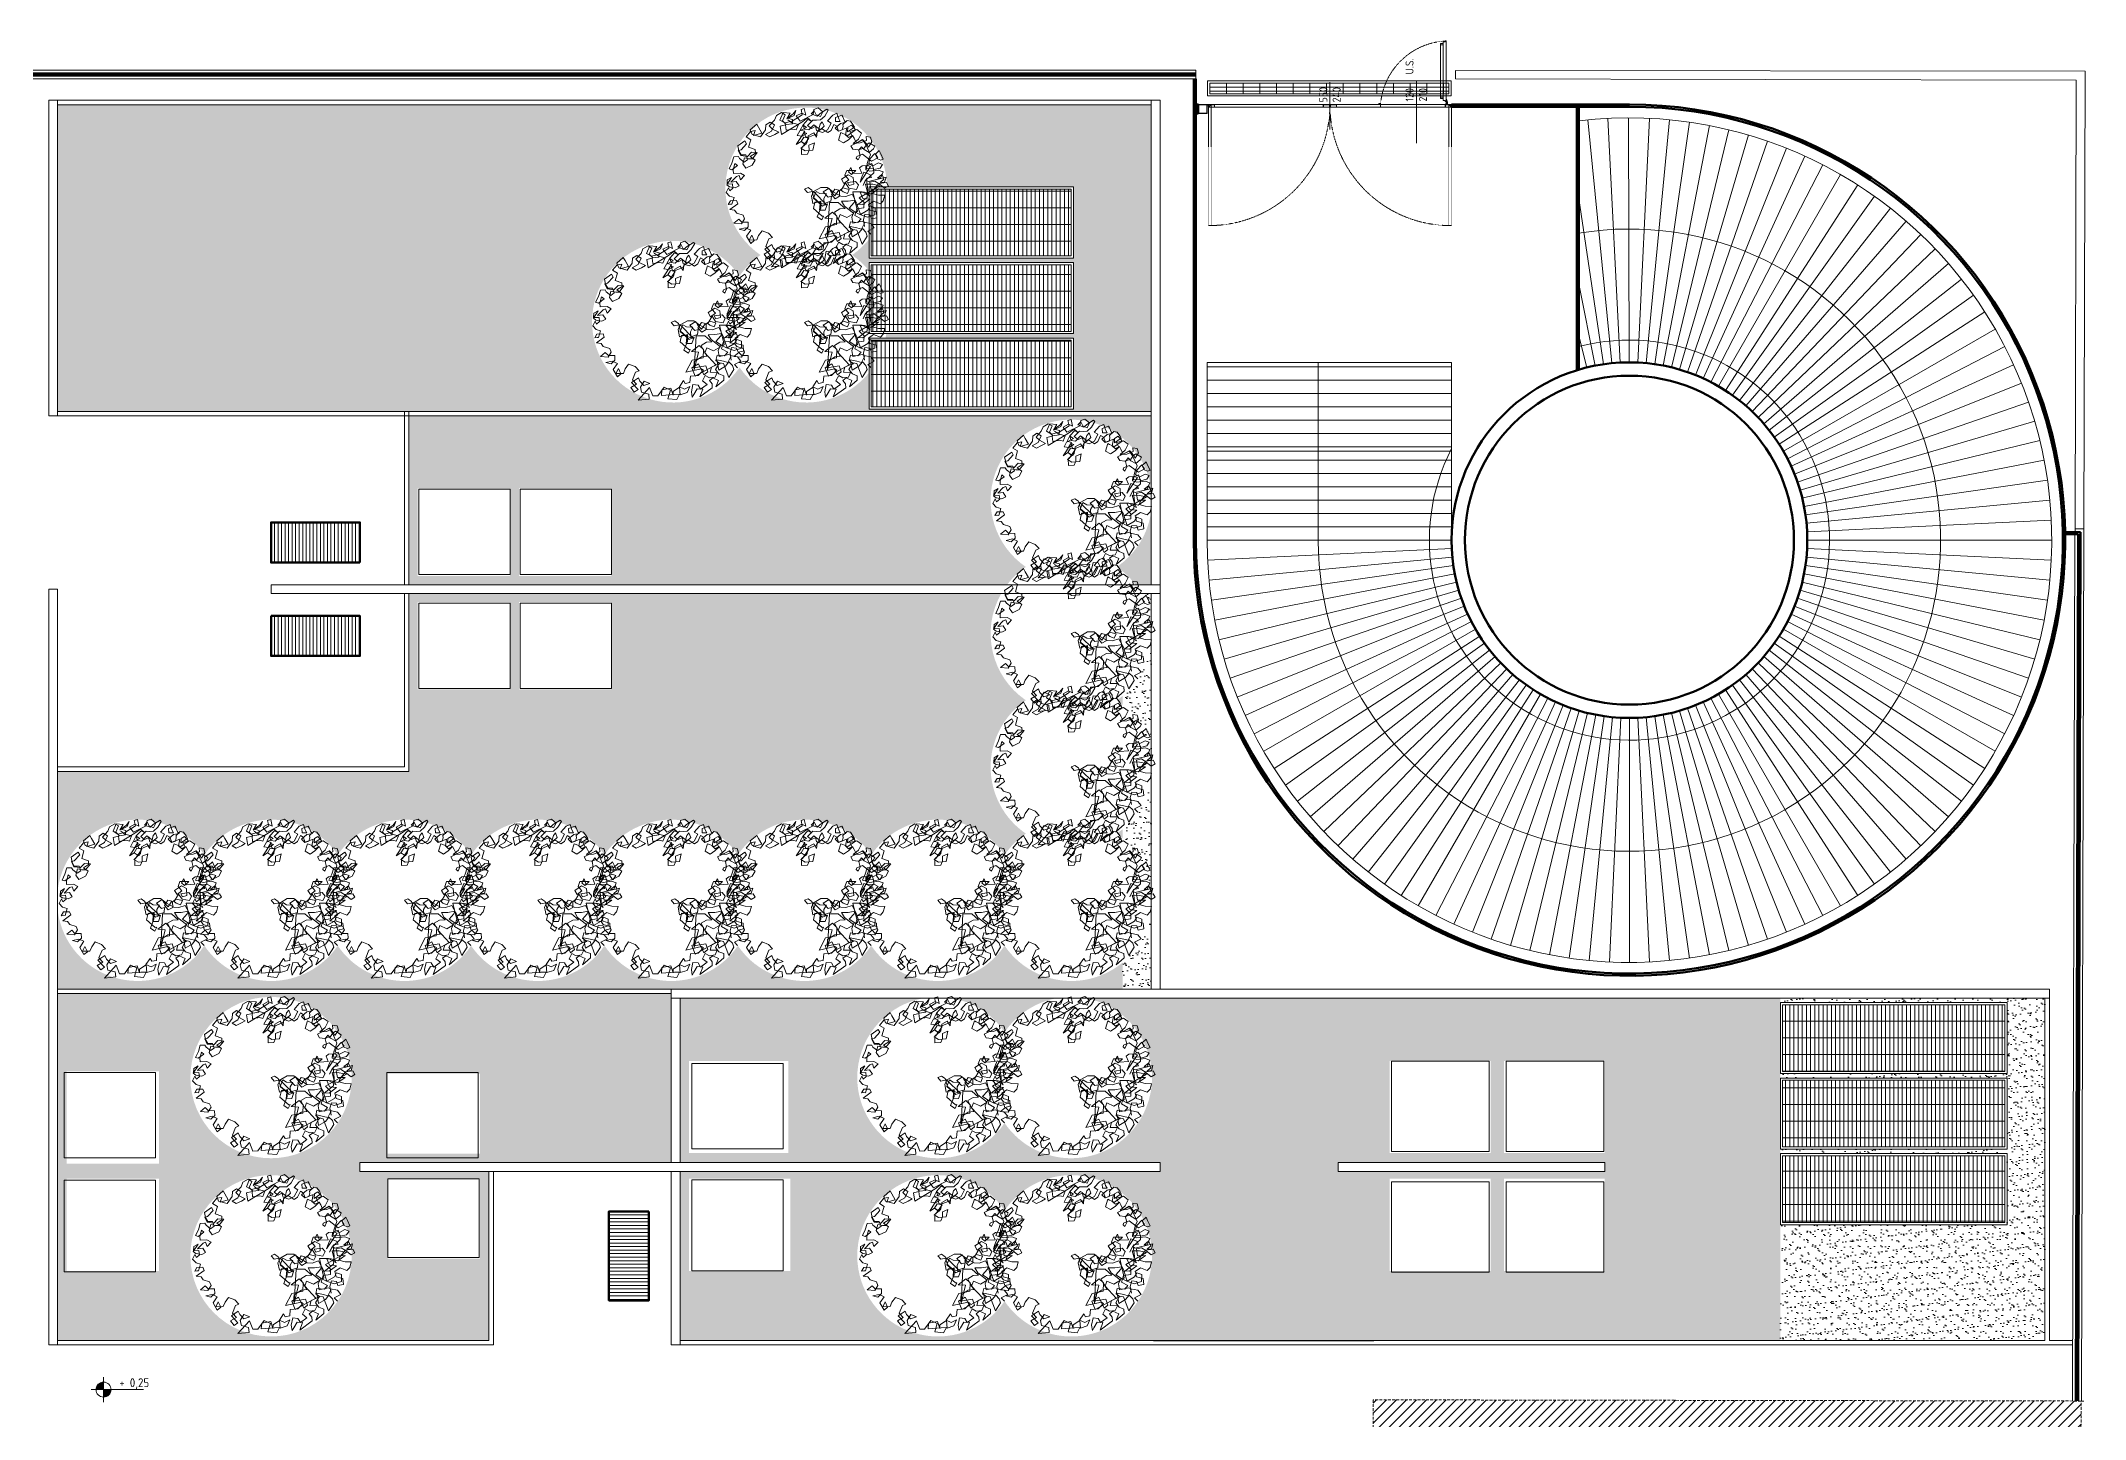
# Model space of a CAD drawing. Header units: millimetres. Extents: x 8265 to 78888, y 1905 to 34251.
# Drawn here: x 41515 to 46114, y 31150 to 34251 of the extents above; entities that cross this region are included whole.
import ezdxf
from ezdxf.enums import TextEntityAlignment as Align

# ---------------------------------------------------------------- set-up
doc = ezdxf.new("R2010")
doc.units = ezdxf.units.MM
doc.linetypes.add('HIDDEN', pattern=[9.525, 6.35, -3.175])
doc.linetypes.add('HIDDEN3', pattern=[0.25, 0.125, -0.125])
for name, color, linetype, lineweight in [('430_TAVOLATI_001-AM_0', 3, 'Continuous', 0), ('439_TESTI_SERRAMENTI_001-AM_0', 11, 'Continuous', 0), ('440_ALTRI_ELEMENTI_001-AM_0', 31, 'Continuous', 50), ('440_SIMBOLI_001-AM_0', 31, 'Continuous', 0), ('441_SERRAMENTI_001-AM_0', 1, 'Continuous', 0), ('443_GRIGLIE_AERAZIONE_001-AM_0', 6, 'Continuous', 0), ('445_QUOTE_ALTIMETRICHE_001-AM_0', 2, 'Continuous', 0), ('448_RAMPE_SCALE_ASCENS_001-AM_0', 216, 'Continuous', 0), ('454_PROIEZIONI_001-AM_0', 61, 'HIDDEN', 0), ('475_VERDE_001-AM_0', 96, 'Continuous', 0), ('478_PIANTUMAZIONI_001-AM_0', 92, 'Continuous', 0), ('490_CAMPITURE_001-AM_0', 9, 'Continuous', 0)]:
    doc.layers.add(name, color=color, linetype=linetype, lineweight=lineweight)
doc.styles.get("Standard").update_dxf_attribs({"font": 'isocp.shx'})
pattern_1 = [(37.5, (16696.492, 17356.587), (-0.800016, 24.470662), [0, -19.304, 0, -21.59, 0, -20.6375]), (7.5, (16696.492, 17356.587), (22.476164, 35.841255), [0, -10.414, 0, -17.399, 0, -6.6675]), (327.5, (16680.871, 17356.587), (39.549619, 0.071859), [0, -6.35, 0, -22.86, 0, -29.845]), (317.5, (16680.87, 17356.587), (38.177823, 11.146466), [0, -3.175, 0, -14.986, 0, -17.145])]

# ---------------------------------------------------------------- blocks, each defined once
blk = doc.blocks.new('LCSHDP12')
at = {"color": 0}
blk.add_lwpolyline([(0.205, -0.447), (0.198, -0.419), (0.243, -0.422), (0.238, -0.389), (0.205, -0.359), (0.195, -0.386), (0.21, -0.346), (0.235, -0.321), (0.26, -0.339), (0.255, -0.366), (0.288, -0.376), (0.303, -0.344), (0.273, -0.313), (0.283, -0.281), (0.321, -0.278), (0.349, -0.313), (0.374, -0.306), (0.399, -0.281), (0.366, -0.261), (0.339, -0.233), (0.356, -0.218), (0.404, -0.2), (0.447, -0.218), (0.447, -0.243), (0.419, -0.243), (0.404, -0.203), (0.389, -0.175), (0.359, -0.165), (0.344, -0.205), (0.386, -0.228), (0.331, -0.233), (0.301, -0.203), (0.278, -0.188), (0.273, -0.23), (0.308, -0.256), (0.253, -0.263), (0.223, -0.243), (0.21, -0.308), (0.263, -0.308), (0.288, -0.293), (0.308, -0.318), (0.286, -0.354), (0.24, -0.344), (0.208, -0.306), (0.187, -0.273), (0.155, -0.296), (0.142, -0.331), (0.198, -0.349), (0.208, -0.364), (0.17, -0.389), (0.15, -0.369), (0.119, -0.341), (0.097, -0.402), (0.145, -0.402), (0.177, -0.389), (0.185, -0.419), (0.18, -0.444), (0.127, -0.472), (0.142, -0.381), (0.124, -0.364), (0.082, -0.389), (0.087, -0.422), (0.107, -0.447), (0.094, -0.47), (0.031, -0.482), (0.064, -0.457), (0.041, -0.424), (0.016, -0.427), (0.019, -0.454), (0.009, -0.475), (-0.085, -0.485), (-0.047, -0.454), (-0.075, -0.434), (-0.11, -0.454), (-0.127, -0.464), (-0.115, -0.432), (-0.085, -0.399), (-0.059, -0.417), (-0.059, -0.447), (-0.009, -0.442), (-0.022, -0.409), (0.009, -0.389), (0.024, -0.414), (0.056, -0.427), (0.082, -0.409), (0.044, -0.386), (0.067, -0.364), (0.102, -0.366), (0.124, -0.371), (0.112, -0.341), (0.135, -0.316), (0.172, -0.344), (0.2, -0.334), (0.177, -0.296), (0.208, -0.266), (0.25, -0.283), (0.266, -0.256), (0.255, -0.215), (0.402, -0.215), (0.369, -0.185), (0.331, -0.162), (0.316, -0.213), (0.316, -0.24), (0.288, -0.193), (0.24, -0.165), (0.205, -0.281), (0.192, -0.283), (0.17, -0.24), (0.213, -0.225), (0.225, -0.215), (0.185, -0.2), (0.15, -0.18), (0.15, -0.215), (0.177, -0.283), (0.129, -0.283), (0.102, -0.245), (0.077, -0.266), (0.099, -0.364), (-0.047, -0.361), (-0.039, -0.306), (0.009, -0.306), (0.004, -0.381), (0.034, -0.376), (0.041, -0.339), (-0.029, -0.313), (-0.007, -0.281), (0.046, -0.278), (0.077, -0.291), (0.077, -0.243), (0.079, -0.215), (0.117, -0.215), (0.147, -0.23), (0.129, -0.177), (0.082, -0.15), (-0.032, -0.324), (0.046, -0.243), (0.009, -0.218), (0.069, -0.21), (0.079, -0.245), (0.051, -0.288), (-0.014, -0.266), (-0.085, -0.311), (0.009, -0.341), (0.016, -0.354), (-0.029, -0.366), (-0.072, -0.346), (-0.095, -0.379), (-0.122, -0.369), (-0.122, -0.349), (-0.163, -0.369), (-0.143, -0.397), (-0.107, -0.399), (-0.14, -0.424), (-0.183, -0.414), (-0.163, -0.371), (-0.211, -0.374), (-0.223, -0.394), (-0.213, -0.349), (-0.266, -0.331), (-0.286, -0.359), (-0.213, -0.394), (-0.185, -0.409), (-0.216, -0.429), (-0.261, -0.397), (-0.221, -0.359), (-0.246, -0.324), (-0.306, -0.351), (-0.332, -0.336), (-0.324, -0.281), (-0.425, -0.313), (-0.362, -0.341), (-0.349, -0.313), (-0.382, -0.281), (-0.372, -0.251), (-0.334, -0.23), (-0.311, -0.261), (-0.349, -0.253), (-0.357, -0.218), (-0.354, -0.195), (-0.405, -0.198), (-0.392, -0.256), (-0.42, -0.258), (-0.425, -0.223), (-0.384, -0.223), (-0.392, -0.188), (-0.352, -0.157), (-0.329, -0.16), (-0.337, -0.125), (-0.364, -0.092), (-0.397, -0.107), (-0.42, -0.125), (-0.46, -0.102), (-0.432, -0.084), (-0.435, -0.12), (-0.463, -0.125), (-0.463, -0.074), (-0.422, -0.054), (-0.442, -0.026), (-0.48, -0.014), (-0.457, -0.037), (-0.425, -0.029), (-0.412, -0.004), (-0.445, 0.016), (-0.452, 0.042), (-0.49, 0.036), (-0.452, 0.009), (-0.42, 0.026), (-0.417, 0.049), (-0.445, 0.079), (-0.447, 0.102), (-0.47, 0.12), (-0.41, 0.127), (-0.407, 0.147), (-0.44, 0.165), (-0.463, 0.152), (-0.45, 0.147), (-0.442, 0.142), (-0.41, 0.172), (-0.43, 0.193), (-0.437, 0.223), (-0.41, 0.24), (-0.412, 0.22), (-0.387, 0.225), (-0.377, 0.248), (-0.407, 0.263), (-0.392, 0.286), (-0.362, 0.286), (-0.41, 0.261), (-0.402, 0.243), (-0.374, 0.22), (-0.347, 0.218), (-0.349, 0.25), (-0.379, 0.263), (-0.332, 0.276), (-0.316, 0.273), (-0.321, 0.245), (-0.286, 0.256), (-0.301, 0.281), (-0.339, 0.301), (-0.329, 0.321), (-0.301, 0.349), (-0.294, 0.331), (-0.337, 0.326), (-0.349, 0.339), (-0.316, 0.361), (-0.286, 0.389), (-0.261, 0.376), (-0.261, 0.361), (-0.248, 0.329), (-0.221, 0.331), (-0.216, 0.361), (-0.241, 0.376), (-0.241, 0.404), (-0.231, 0.434), (-0.178, 0.439), (-0.178, 0.419), (-0.226, 0.404), (-0.243, 0.409), (-0.246, 0.374), (-0.213, 0.349), (-0.178, 0.359), (-0.148, 0.339), (-0.193, 0.321), (-0.211, 0.331), (-0.233, 0.351), (-0.261, 0.323), (-0.258, 0.291), (-0.213, 0.288), (-0.183, 0.306), (-0.198, 0.339), (-0.16, 0.341), (-0.15, 0.361), (-0.178, 0.394), (-0.143, 0.427), (-0.16, 0.457), (-0.12, 0.472), (-0.092, 0.462), (-0.115, 0.442), (-0.064, 0.429), (-0.064, 0.47), (-0.064, 0.492), (-0.115, 0.482), (-0.12, 0.452), (-0.1, 0.429), (-0.082, 0.412), (-0.034, 0.434), (-0.017, 0.459), (0.014, 0.462), (0.029, 0.434), (-0.007, 0.409), (-0.049, 0.409), (-0.034, 0.384), (0.001, 0.381), (0.029, 0.381), (0.006, 0.417), (-0.002, 0.444), (0.044, 0.459), (0.067, 0.477), (0.104, 0.477), (0.117, 0.454), (0.084, 0.429), (0.092, 0.399), (0.127, 0.384), (0.142, 0.407), (0.119, 0.429), (0.162, 0.434), (0.187, 0.444), (0.162, 0.424), (0.112, 0.427), (0.147, 0.447), (0.112, 0.472), (0.072, 0.442), (0.089, 0.412), (0.135, 0.399), (0.208, 0.402), (0.218, 0.434), (0.238, 0.429), (0.225, 0.389), (0.21, 0.412), (0.172, 0.414), (0.177, 0.374), (0.266, 0.369), (0.286, 0.394), (0.313, 0.389), (0.326, 0.354), (0.298, 0.336), (0.281, 0.359), (0.283, 0.386), (0.258, 0.379), (0.283, 0.349), (0.306, 0.354), (0.356, 0.356), (0.359, 0.346), (0.323, 0.326), (0.288, 0.318), (0.266, 0.329), (0.248, 0.341), (0.203, 0.329), (0.215, 0.301), (0.245, 0.298), (0.238, 0.313), (0.195, 0.301), (0.175, 0.318), (0.18, 0.344), (0.192, 0.321), (0.145, 0.323), (0.117, 0.306), (0.14, 0.288), (0.175, 0.288), (0.165, 0.301), (0.157, 0.276), (0.167, 0.263), (0.223, 0.256), (0.253, 0.276), (0.273, 0.296), (0.293, 0.303), (0.288, 0.273), (0.258, 0.266), (0.243, 0.301), (0.235, 0.273), (0.26, 0.245), (0.296, 0.243), (0.336, 0.268), (0.323, 0.291), (0.369, 0.306), (0.397, 0.303), (0.389, 0.268), (0.389, 0.248), (0.364, 0.263), (0.376, 0.286), (0.417, 0.278), (0.417, 0.266), (0.414, 0.24), (0.417, 0.228), (0.384, 0.238), (0.341, 0.23), (0.349, 0.203), (0.374, 0.198), (0.389, 0.213), (0.394, 0.225), (0.429, 0.233), (0.444, 0.22), (0.447, 0.193), (0.447, 0.175), (0.397, 0.172), (0.412, 0.195), (0.437, 0.195), (0.442, 0.17), (0.444, 0.157), (0.386, 0.152), (0.366, 0.177), (0.359, 0.188), (0.323, 0.155), (0.341, 0.125), (0.376, 0.127), (0.407, 0.135), (0.409, 0.167), (0.452, 0.155), (0.467, 0.122), (0.432, 0.099), (0.391, 0.092), (0.429, 0.074), (0.47, 0.067), (0.48, 0.089), (0.502, 0.072), (0.495, 0.044), (0.46, 0.026), (0.46, 0.047), (0.454, 0.082), (0.371, 0.087), (0.371, 0.062), (0.397, 0.042), (0.434, 0.034), (0.454, 0.044), (0.477, 0.047), (0.497, 0.011), (0.482, 0.001), (0.447, -0.004), (0.429, 0.026), (0.424, 0.049), (0.399, 0.039), (0.389, 0.006), (0.366, -0.011), (0.361, 0.004), (0.369, 0.011), (0.407, 0.006), (0.434, -0.059), (0.477, -0.059), (0.475, -0.034), (0.507, -0.026), (0.505, -0.049), (0.502, -0.084), (0.487, -0.082), (0.472, -0.064), (0.475, -0.029), (0.432, -0.042), (0.412, -0.062), (0.427, -0.087), (0.465, -0.089), (0.482, -0.11), (0.457, -0.122), (0.419, -0.11), (0.427, -0.072), (0.389, -0.067), (0.376, -0.087), (0.394, -0.107), (0.442, -0.127), (0.462, -0.15), (0.429, -0.177), (0.412, -0.167), (0.447, -0.162), (0.447, -0.177), (0.444, -0.193), (0.414, -0.2), (0.439, -0.21), (0.462, -0.188), (0.354, -0.157), (0.344, -0.14), (0.313, -0.162), (0.356, -0.135), (0.384, -0.145), (0.384, -0.125), (0.359, -0.094), (0.329, -0.117), (0.308, -0.135), (0.412, -0.084), (0.399, -0.069), (0.369, -0.054), (0.349, -0.057), (0.344, -0.092), (0.296, -0.067), (0.303, -0.029), (0.278, -0.044), (0.286, -0.067), (0.321, -0.059), (0.273, -0.031), (0.248, -0.052), (0.255, -0.087), (0.218, -0.092), (0.218, -0.062), (0.268, -0.059), (0.286, -0.089), (0.268, -0.127), (0.24, -0.12), (0.24, -0.099), (0.286, -0.117), (0.291, -0.145), (0.266, -0.162), (0.23, -0.132), (0.228, -0.094), (0.182, -0.12), (0.187, -0.135), (0.205, -0.157), (0.228, -0.14), (0.198, -0.112), (0.172, -0.117), (0.155, -0.147), (0.124, -0.147), (0.117, -0.112), (0.152, -0.094), (0.17, -0.112), (0.132, -0.13), (0.124, -0.094), (0.124, -0.072), (0.082, -0.074), (0.092, -0.117), (0.112, -0.122), (0.094, -0.147), (0.051, -0.137), (0.064, -0.11), (0.092, -0.094), (0.059, -0.072), (0.046, -0.049), (0.011, -0.077), (0.034, -0.147), (0.067, -0.15), (0.036, -0.177), (0.006, -0.16), (0.029, -0.127), (0.036, -0.12), (0.006, -0.102), (-0.022, -0.132), (0.001, -0.2), (0.009, -0.203), (-0.012, -0.218), (-0.027, -0.188), (0.019, -0.152), (0.041, -0.115), (-0.009, -0.104), (0.006, -0.059), (0.031, -0.042), (0.061, -0.155), (0.029, -0.12), (0.014, -0.077), (0.026, -0.029), (0.014, -0.004), (-0.009, -0.001), (-0.004, -0.029), (0.036, -0.042), (0.082, -0.042), (0.117, -0.062), (0.135, -0.104), (0.162, -0.15), (0.187, -0.167), (0.228, -0.175), (0.225, -0.248), (0.298, -0.238), (0.326, -0.198), (0.351, -0.14), (0.409, -0.127), (0.422, -0.104), (0.384, -0.084), (0.404, -0.057), (0.427, -0.037), (0.447, -0.021), (0.454, 0.047), (0.452, 0.084), (0.409, 0.084), (0.412, 0.117), (0.412, 0.137), (0.384, 0.137), (0.376, 0.162), (0.404, 0.195), (0.351, 0.203), (0.356, 0.235), (0.346, 0.253), (0.313, 0.23), (0.288, 0.228), (0.268, 0.268), (0.233, 0.263), (0.215, 0.238), (0.213, 0.271), (0.175, 0.271), (0.15, 0.24), (0.135, 0.233), (0.119, 0.263), (0.147, 0.278), (0.17, 0.258), (0.109, 0.228), (0.097, 0.228), (0.112, 0.2), (0.155, 0.18), (0.187, 0.215), (0.15, 0.22), (0.135, 0.193), (0.114, 0.177), (0.082, 0.193), (0.102, 0.228), (0.132, 0.235), (0.119, 0.263), (0.084, 0.261), (0.117, 0.278), (0.17, 0.306), (0.15, 0.326), (0.182, 0.346), (0.223, 0.359), (0.238, 0.336), (0.225, 0.369), (0.182, 0.364), (0.036, 0.361), (0.054, 0.409), (0.087, 0.399), (0.074, 0.369), (0.114, 0.354), (0.129, 0.339), (0.157, 0.361), (0.127, 0.391), (0.114, 0.419)], dxfattribs=at)
at = {"color": 0, "flags": 1}
for tag, p in [('ITEM', (0.089, 0.012)), ('SIZE', (0.084, -0.036))]:
    blk.add_attdef(tag, p, '', height=0.02, dxfattribs=at)
blk = doc.blocks.new('QUOTA_ALT')
for points in [[(0, 0), (0, 22.5, 0.414214), (-22.5, 0)], [(22.5, 0), (0, 0), (0, -22.5, 0.414214)]]:
    blk.add_hatch(color=256).paths.add_polyline_path(points)
for p, q in [((-37.5, 0), (120, 0)), ((0, 37.5), (0, -37.5))]:
    blk.add_line(p, q)
blk.add_circle((0, 0), 22.5)
blk.add_attdef('QUOTA', text='', height=22.5).set_placement((120, 7.5), align=Align.RIGHT)

msp = doc.modelspace()

# ---------------------------------------------------------------- hatches: boundary and pattern name
at = {"layer": '443_GRIGLIE_AERAZIONE_001-AM_0'}
h = msp.add_hatch(dxfattribs=at)
h.set_pattern_fill('GRATE', color=253, scale=300, angle=-180, style=0)
h.set_pattern_definition([(180, (-28717.465, 126303.411), (-3e-15, -9.375), []), (270, (-28717.465, 126303.41), (37.5, -2e-14), [])])
h.paths.add_polyline_path([(44682.6, 34132.1), (44144.6, 34132.1), (44144.6, 34156.1), (44682.6, 34156.1)])
h = msp.add_hatch(dxfattribs=at)
h.set_pattern_fill('GRATE', color=253, scale=300, angle=-90, style=0)
h.set_pattern_definition([(270, (37208.399, 74488.266), (9.375, -4e-15), []), (360, (37208.4, 74488.266), (2e-14, 37.5), [])])
h.paths.add_polyline_path([(43383.2, 33427.5), (43833.2, 33427.5), (43833.2, 33577.5), (43383.2, 33577.5)])
h.paths.add_polyline_path([(43383.2, 33597.5), (43833.2, 33597.5), (43833.2, 33747.5), (43383.2, 33747.5)])
h.paths.add_polyline_path([(43383.2, 33767.5), (43833.2, 33767.5), (43833.2, 33917.5), (43383.2, 33917.5)])
h = msp.add_hatch(dxfattribs=at)
h.set_pattern_fill('GRATE', color=253, scale=300, angle=-90, style=0)
h.set_pattern_definition([(270, (37208.399, 74608.266), (9.375, -4e-15), []), (360, (37208.4, 74608.266), (2e-14, 37.5), [])])
h.paths.add_polyline_path([(45433.2, 31592.5), (45933.2, 31592.5), (45933.2, 31742.5), (45433.2, 31742.5)])
h.paths.add_polyline_path([(45433.2, 31762.5), (45933.2, 31762.5), (45933.2, 31912.5), (45433.2, 31912.5)])
h.paths.add_polyline_path([(45433.2, 31932.5), (45933.2, 31932.5), (45933.2, 32082.5), (45433.2, 32082.5)])
at = {"layer": '475_VERDE_001-AM_0'}
h = msp.add_hatch(dxfattribs=at)
h.set_pattern_fill('AR-SAND', color=256, scale=0.5, style=0)
h.set_pattern_definition([(37.5, (35456.603, 18313.833), (-0.800016, 24.470662), [0, -19.304, 0, -21.59, 0, -20.6375]), (7.5, (35456.603, 18313.833), (22.476164, 35.841255), [0, -10.414, 0, -17.399, 0, -6.6675]), (327.5, (35440.982, 18313.833), (39.549619, 0.07186), [0, -6.35, 0, -22.86, 0, -29.845]), (317.5, (35440.98, 18313.833), (38.17782, 11.146466), [0, -3.175, 0, -14.986, 0, -17.145])])
h.paths.add_polyline_path([(44013.2, 34107.5), (41553.2, 34107.5), (41553.2, 33417.5), (44013.2, 33417.5)])
h.paths.add_polyline_path([(43087.1, 33722.1, -0.09245), (43134.2, 33769.2, -1.64015), (43418.9, 33922.5), (43838.2, 33922.5), (43838.2, 33762.5), (43378.2, 33762.5), (43378.2, 33804.6, -0.072047), (43339.9, 33769.2, -0.072047), (43378.2, 33733.9), (43378.2, 33752.5), (43838.2, 33752.5), (43838.2, 33592.5), (43417, 33592.5, -0.013962), (43415.2, 33582.5), (43838.2, 33582.5), (43838.2, 33422.5), (43378.2, 33422.5), (43378.2, 33504.6, -0.501218), (43087.1, 33516.4, -3.226887)], flags=16)
h = msp.add_hatch(dxfattribs=at)
h.set_pattern_fill('AR-SAND', color=256, scale=0.5, style=0)
h.set_pattern_definition(pattern_1)
h.paths.add_polyline_path([(42798.7, 33047.5), (42591, 33047.5), (42591, 33244.4), (42798.7, 33244.4)], flags=16)
h.paths.add_polyline_path([(42571, 33047.5), (42363.2, 33047.5), (42363.2, 33244.4), (42571, 33244.4)], flags=16)
edge = h.paths.add_edge_path()
edge.add_arc((43833.2, 33217.5), 181.5, 7.4768, 235.7152)
edge.add_arc((43833.2, 32917.5), 181.5, 124.2848, 142.7053)
edge.add_line((43688.8, 33027.5), (42343.2, 33027.5))
edge.add_line((42343.2, 33027.5), (42343.2, 33407.5))
edge.add_line((42343.2, 33407.5), (44013.2, 33407.5))
edge.add_line((44013.2, 33407.5), (44013.2, 33241.2))
edge = h.paths.add_edge_path()
edge.add_arc((43833.2, 33217.5), 181.5, 304.2848, 352.5232)
edge.add_line((44013.2, 33193.9), (44013.2, 33027.5))
edge.add_line((44013.2, 33027.5), (43977.7, 33027.5))
edge.add_arc((43833.2, 32917.5), 181.5, 37.2947, 55.7152)
h = msp.add_hatch(dxfattribs=at)
h.set_pattern_fill('AR-SAND', color=256, scale=0.5, style=0)
h.set_pattern_definition(pattern_1)
h.paths.add_polyline_path([(42798.7, 32792.1), (42591, 32792.1), (42591, 32989), (42798.7, 32989)], flags=16)
h.paths.add_polyline_path([(42571, 32792.1), (42363.2, 32792.1), (42363.2, 32989), (42571, 32989)], flags=16)
edge = h.paths.add_edge_path()
edge.add_arc((43833.2, 32617.5), 181.5, 50.5575, 55.7152)
edge.add_arc((43833.2, 32917.5), 181.5, 304.2848, 309.4425)
edge.add_line((43948.6, 32777.3), (43948.6, 32757.7))
edge = h.paths.add_edge_path()
edge.add_arc((41733.2, 32317.5), 181.5, 34.2848, 172.5232)
edge.add_line((41553.2, 32341.2), (41553.2, 32607.5))
edge.add_line((41553.2, 32607.5), (42343.2, 32607.5))
edge.add_line((42343.2, 32607.5), (42343.2, 33007.5))
edge.add_line((42343.2, 33007.5), (43675.6, 33007.5))
edge.add_arc((43833.2, 32917.5), 181.5, 150.2809, 235.7152)
edge.add_arc((43833.2, 32617.5), 181.5, 124.2848, 235.7152)
edge.add_arc((43833.2, 32317.5), 181.5, 124.2848, 145.7152)
edge.add_arc((43533.2, 32317.5), 181.5, 34.2848, 145.7152)
edge.add_arc((43233.2, 32317.5), 181.5, 34.2848, 145.7152)
edge.add_arc((42933.2, 32317.5), 181.5, 34.2848, 145.7152)
edge.add_arc((42633.2, 32317.5), 181.5, 34.2848, 145.7152)
edge.add_arc((42333.2, 32317.5), 181.5, 34.2848, 145.7152)
edge.add_arc((42033.2, 32317.5), 181.5, 34.2848, 145.7152)
edge = h.paths.add_edge_path()
edge.add_arc((43833.2, 32317.5), 181.5, 50.5575, 55.7152)
edge.add_arc((43833.2, 32617.5), 181.5, 304.2848, 309.4425)
edge.add_line((43948.6, 32477.3), (43948.6, 32457.7))
edge = h.paths.add_edge_path()
edge.add_arc((41733.2, 32317.5), 181.5, 187.4768, 325.7152)
edge.add_arc((42033.2, 32317.5), 181.5, 214.2848, 325.7152)
edge.add_arc((42333.2, 32317.5), 181.5, 214.2848, 325.7152)
edge.add_arc((42633.2, 32317.5), 181.5, 214.2848, 325.7152)
edge.add_arc((42933.2, 32317.5), 181.5, 214.2848, 325.7152)
edge.add_arc((43233.2, 32317.5), 181.5, 214.2848, 325.7152)
edge.add_arc((43533.2, 32317.5), 181.5, 214.2848, 325.7152)
edge.add_arc((43833.2, 32317.5), 181.5, 214.2848, 309.4425)
edge.add_line((43948.6, 32177.3), (43948.6, 32117.5))
edge.add_line((43948.6, 32117.5), (41553.2, 32117.5))
edge.add_line((41553.2, 32117.5), (41553.2, 32293.9))
h = msp.add_hatch(dxfattribs=at)
h.set_pattern_fill('AR-SAND', color=256, scale=0.5, style=0)
h.set_pattern_definition(pattern_1)
edge = h.paths.add_edge_path()
edge.add_arc((43833.2, 32917.5), 181.5, 7.4768, 29.7191)
edge.add_line((43990.9, 33007.5), (44013.2, 33007.5))
edge.add_line((44013.2, 33007.5), (44013.2, 32941.2))
edge = h.paths.add_edge_path()
edge.add_arc((43833.2, 32617.5), 181.5, 7.4768, 50.5575)
edge.add_line((43948.6, 32757.7), (43948.6, 32777.3))
edge.add_arc((43833.2, 32917.5), 181.5, 309.4425, 352.5232)
edge.add_line((44013.2, 32893.9), (44013.2, 32641.2))
edge = h.paths.add_edge_path()
edge.add_arc((43833.2, 32317.5), 181.5, 309.4425, 352.5232)
edge.add_line((44013.2, 32293.9), (44013.2, 32117.5))
edge.add_line((44013.2, 32117.5), (43948.6, 32117.5))
edge.add_line((43948.6, 32117.5), (43948.6, 32177.3))
edge = h.paths.add_edge_path()
edge.add_arc((43833.2, 32317.5), 181.5, 7.4768, 50.5575)
edge.add_line((43948.6, 32457.7), (43948.6, 32477.3))
edge.add_arc((43833.2, 32617.5), 181.5, 309.4425, 352.5232)
edge.add_line((44013.2, 32593.9), (44013.2, 32341.2))
h = msp.add_hatch(dxfattribs=at)
h.set_pattern_fill('AR-SAND', color=256, scale=0.5, style=0)
h.set_pattern_definition(pattern_1)
h.paths.add_polyline_path([(42295.5, 31691), (42503.2, 31691), (42503.2, 31511.1), (42295.5, 31511.1)], flags=16)
h.paths.add_polyline_path([(42295.5, 31747.5), (42295.5, 31927.5), (42503.2, 31927.5), (42503.2, 31747.5)], flags=16)
h.paths.add_polyline_path([(41781, 31483.4), (41573.2, 31483.4), (41573.2, 31691), (41781, 31691)], flags=16)
h.paths.add_polyline_path([(41781, 31724.8), (41573.2, 31724.8), (41573.2, 31932.5), (41781, 31932.5)], flags=16)
edge = h.paths.add_edge_path()
edge.add_arc((42033.2, 31918.7), 181.5, 0, 360)
edge = h.paths.add_edge_path()
edge.add_arc((42033.2, 31517.7), 181.5, 0, 360)
h.paths.add_polyline_path([(41553.2, 31327.5), (42523.2, 31327.5), (42523.2, 31707.5), (42233.2, 31707.5), (42233.2, 31727.5), (42933.2, 31727.5), (42933.2, 32107.5), (41553.2, 32107.5)])
h = msp.add_hatch(dxfattribs=at)
h.set_pattern_fill('AR-SAND', color=256, scale=0.5, style=0)
h.set_pattern_definition(pattern_1)
h.paths.add_polyline_path([(43201, 31483.6), (42973.2, 31483.6), (42973.2, 31691), (43201, 31691)], flags=16)
h.paths.add_polyline_path([(43196.7, 31748.9), (42973.2, 31748.9), (42973.2, 31956.3), (43196.7, 31956.3)], flags=16)
edge = h.paths.add_edge_path()
edge.add_arc((43833.2, 31517.7), 181.5, 50.5575, 145.7152)
edge.add_arc((43533.2, 31517.7), 181.5, 34.2848, 325.7152)
edge.add_arc((43833.2, 31517.7), 181.5, 214.2848, 309.4425)
edge.add_line((43948.6, 31377.5), (43948.6, 31327.5))
edge.add_line((43948.6, 31327.5), (42953.2, 31327.5))
edge.add_line((42953.2, 31327.5), (42953.2, 31707.5))
edge.add_line((42953.2, 31707.5), (43948.6, 31707.5))
edge.add_line((43948.6, 31707.5), (43948.6, 31657.9))
edge = h.paths.add_edge_path()
edge.add_arc((43533.2, 31918.7), 181.5, 34.2848, 80.1392)
edge.add_line((43564.3, 32097.5), (43802.1, 32097.5))
edge.add_arc((43833.2, 31918.7), 181.5, 99.8608, 145.7152)
edge = h.paths.add_edge_path()
edge.add_arc((43833.2, 31918.7), 181.5, 50.5575, 80.1392)
edge.add_line((43864.3, 32097.5), (43948.6, 32097.5))
edge.add_line((43948.6, 32097.5), (43948.6, 32058.9))
edge = h.paths.add_edge_path()
edge.add_arc((43533.2, 31918.7), 181.5, 99.8608, 325.7152)
edge.add_arc((43833.2, 31918.7), 181.5, 214.2848, 309.4425)
edge.add_line((43948.6, 31778.5), (43948.6, 31727.5))
edge.add_line((43948.6, 31727.5), (42953.2, 31727.5))
edge.add_line((42953.2, 31727.5), (42953.2, 32097.5))
edge.add_line((42953.2, 32097.5), (43502.1, 32097.5))
h = msp.add_hatch(dxfattribs=at)
h.set_pattern_fill('AR-SAND', color=256, scale=0.5, style=0)
h.set_pattern_definition(pattern_1)
h.paths.add_polyline_path([(44549.6, 31483.6), (44549.6, 31691), (44776.4, 31691), (44776.4, 31483.6)], flags=16)
h.paths.add_polyline_path([(44433.2, 31707.5), (44433.2, 31727.5), (45033.2, 31727.5), (45033.2, 31707.5)], flags=17)
h.paths.add_polyline_path([(44549.6, 31748.9), (44549.6, 31956.3), (44776.4, 31956.3), (44776.4, 31748.9)], flags=16)
h.paths.add_polyline_path([(44806.5, 31483.6), (44806.5, 31691), (45033.2, 31691), (45033.2, 31483.6)], flags=16)
h.paths.add_polyline_path([(44806.5, 31748.9), (44806.5, 31956.3), (45033.2, 31956.3), (45033.2, 31748.9)], flags=16)
edge = h.paths.add_edge_path()
edge.add_arc((43833.2, 31918.7), 181.5, 309.4425, 410.5575)
edge.add_line((43948.6, 32058.9), (43948.6, 32097.5))
edge.add_line((43948.6, 32097.5), (45428.2, 32097.5))
edge.add_line((45428.2, 32097.5), (45428.2, 31327.5))
edge.add_line((45428.2, 31327.5), (43948.6, 31327.5))
edge.add_line((43948.6, 31327.5), (43948.6, 31377.5))
edge.add_arc((43833.2, 31517.7), 181.5, 309.4425, 410.5575)
edge.add_line((43948.6, 31657.9), (43948.6, 31707.5))
edge.add_line((43948.6, 31707.5), (44033.2, 31707.5))
edge.add_line((44033.2, 31707.5), (44033.2, 31727.5))
edge.add_line((44033.2, 31727.5), (43948.6, 31727.5))
edge.add_line((43948.6, 31727.5), (43948.6, 31778.5))
h = msp.add_hatch(dxfattribs=at)
h.set_pattern_fill('AR-SAND', color=256, scale=0.5, style=0)
h.set_pattern_definition(pattern_1)
h.paths.add_polyline_path([(45428.2, 31327.5), (46023.2, 31327.5), (46023.2, 32097.5), (45428.2, 32097.5), (45428.2, 32087.5), (45938.2, 32087.5), (45938.2, 31927.5), (45428.2, 31927.5), (45428.2, 31917.5), (45938.2, 31917.5), (45938.2, 31757.5), (45428.2, 31757.5), (45428.2, 31747.5), (45938.2, 31747.5), (45938.2, 31587.5), (45428.2, 31587.5)])
at = {"layer": '490_CAMPITURE_001-AM_0'}
h = msp.add_hatch(dxfattribs=at)
h.set_pattern_fill('ANSI31', color=256, scale=2.5, angle=45, style=0)
h.set_pattern_definition([(90, (16696.492, 17356.587), (-7.9375, 1e-15), [])])
h.paths.add_polyline_path([(42233.2, 33167.5), (42033.2, 33167.5), (42033.2, 33077.5), (42233.2, 33077.5)])
h = msp.add_hatch(dxfattribs=at)
h.set_pattern_fill('ANSI31', color=256, scale=2.5, angle=45, style=0)
h.set_pattern_definition([(90, (16696.492, 17146.587), (-7.9375, 1e-15), [])])
h.paths.add_polyline_path([(42233.2, 32957.5), (42033.2, 32957.5), (42033.2, 32867.5), (42233.2, 32867.5)])
h = msp.add_hatch(dxfattribs=at)
h.set_pattern_fill('ANSI31', color=256, scale=2.5, angle=-45, style=0)
h.set_pattern_definition([(360, (27072.298, 56954.276), (3e-15, 7.9375), [])])
h.paths.add_polyline_path([(42883.2, 31417.5), (42883.2, 31617.5), (42793.2, 31617.5), (42793.2, 31417.5)])
h = msp.add_hatch(dxfattribs=at)
h.set_pattern_fill('ANSI31', color=256, scale=5, style=0)
h.set_pattern_definition([(45, (35456.603, 18313.833), (-11.22532, 11.22532), [])])
h.paths.add_polyline_path([(46101.8, 29780.7), (46104.4, 31191), (44512.2, 31193.7), (44512.2, 29780.7)])

# ---------------------------------------------------------------- linework, layer by layer
at = {"layer": '430_TAVOLATI_001-AM_0'}
for p, q in [((41473.2, 34185.3), (44113.6, 34185.3)), ((41493.2, 34165.3), (44113.6, 34165.3)), ((44113.6, 34165.3), (44113.6, 34185.3)), ((44013.2, 34117.5), (41553.2, 34117.5)), ((44013.2, 34107.5), (41553.2, 34107.5)), ((42333.2, 33027.5), (42333.2, 33417.5)), ((42343.2, 33027.5), (42343.2, 33417.5)), ((46090.8, 33153.5), (46110.8, 33153.5)), ((46090.8, 33146), (46090.8, 33153.5)), ((46105.5, 31191.5), (46110.8, 33153.5)), ((46085.5, 31191.6), (46090.7, 33141)), ((46033.2, 32117.5), (42933.2, 32117.5)), ((42933.2, 32117.5), (42933.2, 31727.5)), ((46033.2, 31327.5), (46033.2, 32117.5)), ((42953.2, 31707.5), (42953.2, 31317.5)), ((42953.2, 31317.5), (46085.8, 31317.5)), ((46033.2, 31327.5), (46085.8, 31327.4))]:
    msp.add_line(p, q, dxfattribs=at)
for points in [[(41533.2, 34117.5), (41553.2, 34117.5), (41553.2, 33407.5), (41533.2, 33407.5)], [(44013.2, 33027.5), (44033.2, 33027.5), (44033.2, 34117.5), (44013.2, 34117.5)], [(41553.2, 33017.5), (41533.2, 33017.5), (41533.2, 31317.5), (41553.2, 31317.5)], [(42033.2, 33007.5), (44033.2, 33007.5), (44033.2, 33027.5), (42033.2, 33027.5)], [(44013.2, 32117.5), (44033.2, 32117.5), (44033.2, 33007.5), (44013.2, 33007.5)], [(42933.2, 32117.5), (46033.2, 32117.5), (46033.2, 32097.5), (42933.2, 32097.5)], [(44033.2, 31727.5), (42233.2, 31727.5), (42233.2, 31707.5), (44033.2, 31707.5)], [(44433.2, 31727.5), (45033.2, 31727.5), (45033.2, 31707.5), (44433.2, 31707.5)]]:
    msp.add_lwpolyline(points, close=True, dxfattribs=at)
for points in [[(44013.2, 33417.5), (41553.2, 33417.5)], [(44013.2, 33407.5), (41553.2, 33407.5)], [(44013.2, 33417.5), (42333.2, 33417.5)], [(41553.2, 32117.5), (41553.2, 32607.5), (42343.2, 32607.5), (42343.2, 33007.5)], [(41553.2, 32117.5), (41553.2, 32617.5), (42333.2, 32617.5), (42333.2, 33007.5)], [(42533.2, 31707.5), (42533.2, 31317.5), (41553.2, 31317.5), (41553.2, 32117.5), (42933.2, 32117.5)], [(42523.2, 31707.5), (42523.2, 31327.5), (41553.2, 31327.5), (41553.2, 32107.5), (42933.2, 32107.5)], [(42933.2, 32107.5), (42933.2, 32107.5), (42933.2, 32117.5), (42233.2, 32117.5)], [(42933.2, 32107.5), (42933.2, 32107.5), (42933.2, 32107.5), (42233.2, 32107.5)], [(42933.2, 32097.5), (42933.2, 31727.5), (42953.2, 31727.5), (42953.2, 32097.5), (42933.2, 32097.5)], [(42953.2, 31707.5), (42953.2, 31327.5), (46023.2, 31327.5), (46023.2, 32097.5), (42943.2, 32097.5), (42943.2, 32097.5)], [(42933.2, 31707.5), (42933.2, 31317.5), (42953.2, 31317.5), (42953.2, 31707.5), (42933.2, 31707.5)]]:
    msp.add_lwpolyline(points, dxfattribs=at)
at = {"layer": '440_ALTRI_ELEMENTI_001-AM_0'}
for p, q in [((41480.7, 34177.8), (42399.8, 34177.8)), ((41485.7, 34172.8), (42399.8, 34172.8)), ((42399.8, 34177.8), (44113.6, 34177.8)), ((42399.8, 34172.8), (44113.6, 34172.8)), ((44108.6, 34165.3), (44108.6, 33127.8)), ((44113.6, 34165.3), (44113.6, 33127.8)), ((44688.2, 34107.8), (45088.6, 34107.8)), ((44688.2, 34102.8), (45088.6, 34102.8)), ((44970.1, 33509.8), (44970.1, 34102.8)), ((44975.1, 33511.3), (44975.1, 34102.8)), ((46068.5, 33146), (46103.3, 33146)), ((46098.2, 33141), (46068.5, 33141)), ((46093, 31191.5), (46098.2, 33141)), ((46098, 31191.5), (46103.3, 33146))]:
    msp.add_line(p, q, dxfattribs=at)
for points in [[(44118.6, 34087.8), (44113.6, 34087.8), (44113.6, 34107.8), (44118.6, 34107.8)], [(42233.2, 33077.5), (42033.2, 33077.5), (42033.2, 33167.5), (42233.2, 33167.5)], [(42033.2, 32957.5), (42233.2, 32957.5), (42233.2, 32867.5), (42033.2, 32867.5)], [(42883.2, 31617.5), (42883.2, 31417.5), (42793.2, 31417.5), (42793.2, 31617.5)]]:
    msp.add_lwpolyline(points, close=True, dxfattribs=at)
for radius in [400, 370]:
    msp.add_circle((45088.6, 33127.8, 3.1), radius, dxfattribs=at)
for radius, start, end in [(980, 180, 90.0002), (975, 179.9966, 90.0034)]:
    msp.add_arc((45088.6, 33127.8, 3.1), radius, start, end, dxfattribs=at)
at = {"layer": '440_SIMBOLI_001-AM_0', "linetype": 'Continuous'}
for p, q in [((44697.6, 34184.6), (46113.6, 34182.8)), ((44697.6, 34165.3), (44697.6, 34184.6)), ((44697.6, 34165.3), (46093.5, 34162.8)), ((46110.8, 33153.5), (46113.6, 34182.8)), ((46090.8, 33153.5), (46093.5, 34162.8))]:
    msp.add_line(p, q, dxfattribs=at)
at = {"layer": '441_SERRAMENTI_001-AM_0'}
for p, q in [((44663.7, 34244.8), (44663.7, 34121.1)), ((44669.7, 34244.8), (44663.7, 34244.8)), ((44669.7, 34241.8), (44663.7, 34241.8)), ((44669.7, 34248.3), (44669.7, 34117.5)), ((44669.7, 34244.8), (44669.7, 34242.1)), ((44669.7, 34242.1), (44669.7, 34239.4)), ((44673.6, 34248.6), (44670, 34248.6)), ((44671.1, 34248.8), (44671.1, 34248.6)), ((44673.6, 34248.8), (44671.1, 34248.8)), ((44671.6, 34248.8), (44672.8, 34250.1)), ((44673.1, 34250.1), (44672.8, 34250.1)), ((44672.8, 34250.1), (44672.8, 34248.8)), ((44673.1, 34248.8), (44673.1, 34250.1)), ((44673.6, 34248.6), (44673.6, 34248.8)), ((44673.9, 34250.8), (44673.9, 34248.9)), ((44675.7, 34251.1), (44674.2, 34251.1)), ((44676, 34120.3), (44676, 34250.8)), ((44414.9, 34157.8), (44414.9, 34051.8)), ((44609.6, 34020.9), (44609.6, 34160.1)), ((44669.7, 34124.1), (44663.7, 34124.1)), ((44669.7, 34121.1), (44663.7, 34121.1)), ((44676, 34121.1), (44676, 34115.1)), ((44676, 34119.8), (44677, 34119.8)), ((44676, 34115.3), (44676, 34119.8)), ((44677, 34119.8), (44679, 34112.8)), ((44141.6, 34107.8), (44138.6, 34107.8)), ((44138.6, 34107.8), (44688.6, 34107.8)), ((44141.6, 34104.8), (44138.6, 34104.8)), ((44141.6, 34101.8), (44147.6, 34107.8)), ((44147.6, 34101.8), (44399.9, 34101.8)), ((44399.9, 34102.2), (44399.9, 34102)), ((44682.2, 34101.8), (44429.9, 34101.8)), ((44524.7, 34107.8), (44524.7, 34110.3)), ((44524.7, 34110.3), (44528.7, 34110.3)), ((44526.2, 34107.8), (44524.7, 34107.8)), ((44528.5, 34110), (44525, 34110)), ((44525, 34110), (44525, 34108)), ((44525, 34108), (44526.2, 34108)), ((44526.2, 34107.8), (44525, 34107.8)), ((44526.2, 34108), (44526.2, 34107.8)), ((44528.5, 34101.8), (44528.5, 34110)), ((44528.7, 34110.3), (44528.7, 34107.8)), ((44528.7, 34101.8), (44528.7, 34107.8)), ((44673.6, 34117.2), (44670, 34117.2)), ((44673.9, 34115.1), (44673.9, 34116.9)), ((44675.7, 34114.8), (44674.2, 34114.8)), ((44674.2, 34107.8), (44675.7, 34107.8)), ((44674.2, 34102), (44674.2, 34107.8)), ((44679.5, 34110.3), (44675.5, 34110.3)), ((44675.5, 34110.3), (44675.5, 34107.8)), ((44675.7, 34110), (44679.2, 34110)), ((44675.7, 34107.8), (44675.7, 34110)), ((44676.5, 34112.8), (44676.5, 34114.8)), ((44677, 34113.3), (44676.5, 34112.8)), ((44676.5, 34112.8), (44676.5, 34110.3)), ((44676.5, 34110.3), (44676.5, 34111.4)), ((44678.6, 34112), (44676.9, 34112)), ((44678.5, 34113.3), (44677, 34113.3)), ((44677.7, 34112.8), (44677.7, 34111.3)), ((44677.7, 34111.8), (44677.7, 34112.3)), ((44679.2, 34108), (44678, 34108)), ((44678, 34107.8), (44678, 34108)), ((44678, 34107.8), (44679.5, 34107.8)), ((44679, 34112.8), (44678.5, 34113.3)), ((44679, 34111.3), (44679, 34112.8)), ((44679, 34110.3), (44679, 34112.8)), ((44679.2, 34110), (44679.2, 34108)), ((44679.5, 34107.8), (44679.5, 34110.3)), ((44688.2, 34101.8), (44682.2, 34107.8))]:
    msp.add_line(p, q, dxfattribs=at)
at = {"layer": '441_SERRAMENTI_001-AM_0', "linetype": 'HIDDEN3'}
for p, q in [((44141.6, 34101.8), (44141.6, 33835.5)), ((44147.6, 34101.8), (44147.6, 33835.5)), ((44682.2, 34101.8), (44682.2, 33835.5)), ((44688.2, 34101.8), (44688.2, 33835.5)), ((44688.2, 33835.5), (44682.2, 33835.5))]:
    msp.add_line(p, q, dxfattribs=at)
at = {"layer": '441_SERRAMENTI_001-AM_0'}
for points in [[(44138.6, 34107.8), (44118.6, 34107.8), (44118.6, 34087.8), (44138.6, 34087.8)], [(44138.2, 34107.4), (44119, 34107.4), (44119, 34088.2), (44138.2, 34088.2)], [(44141.6, 34107.8), (44155.6, 34107.8), (44155.6, 34101.8), (44141.6, 34101.8)], [(44141.6, 34107.8), (44147.6, 34107.8), (44147.6, 34101.8), (44141.6, 34101.8)], [(44141.9, 34107.5), (44155.3, 34107.5), (44155.3, 34102.1), (44141.9, 34102.1)], [(44399.9, 34107.8), (44413.9, 34107.8), (44413.9, 34101.8), (44399.9, 34101.8)], [(44400.2, 34107.5), (44413.6, 34107.5), (44413.6, 34102.1), (44400.2, 34102.1)], [(44429.9, 34107.8), (44415.9, 34107.8), (44415.9, 34101.8), (44429.9, 34101.8)], [(44429.6, 34107.5), (44416.2, 34107.5), (44416.2, 34102.1), (44429.6, 34102.1)], [(44688.2, 34107.8), (44674.2, 34107.8), (44674.2, 34101.8), (44688.2, 34101.8)], [(44687.9, 34107.5), (44674.5, 34107.5), (44674.5, 34102.1), (44687.9, 34102.1)], [(44688.2, 34107.8), (44682.2, 34107.8), (44682.2, 34101.8), (44688.2, 34101.8)]]:
    msp.add_lwpolyline(points, close=True, dxfattribs=at)
at = {"layer": '441_SERRAMENTI_001-AM_0', "linetype": 'HIDDEN3'}
msp.add_lwpolyline([(44147.6, 33835.5), (44141.6, 33835.5)], dxfattribs=at)
for centre, radius, start, end in [((44683.4, 34095.9, 3.1), 155.1, 93.5272, 175.6175), ((44143.3, 34107.1, 3.1), 271.6, 269.6415, 0.1485), ((44686, 34106.6, 3.1), 271.1, 179.7515, 270.4585)]:
    msp.add_arc(centre, radius, start, end, dxfattribs=at)
at = {"layer": '441_SERRAMENTI_001-AM_0'}
for centre, radius, start, end in [((44670, 34248.3, 3.1), 0.3, 90, 180), ((44673.6, 34248.9, 3.1), 0.3, 270, 0), ((44674.2, 34250.8, 3.1), 0.3, 90, 180), ((44675.7, 34250.8, 3.1), 0.3, 0, 90), ((44670, 34117.5, 3.1), 0.3, 180, 270), ((44673.6, 34116.9, 3.1), 0.3, 0, 90), ((44674.2, 34115.1, 3.1), 0.3, 180, 270), ((44675.7, 34115.1, 3.1), 0.3, 270, 0), ((44676, 34114.8, 3.1), 0.5, 0, 90)]:
    msp.add_arc(centre, radius, start, end, dxfattribs=at)
at = {"layer": '443_GRIGLIE_AERAZIONE_001-AM_0'}
for points in [[(44687.6, 34127.1), (44139.6, 34127.1), (44139.6, 34161.1), (44687.6, 34161.1)], [(44682.6, 34132.1), (44144.6, 34132.1), (44144.6, 34156.1), (44682.6, 34156.1)], [(43838.2, 33762.5), (43838.2, 33922.5), (43378.2, 33922.5), (43378.2, 33762.5)], [(43833.2, 33767.5), (43833.2, 33917.5), (43383.2, 33917.5), (43383.2, 33767.5)], [(43838.2, 33592.5), (43838.2, 33752.5), (43378.2, 33752.5), (43378.2, 33592.5)], [(43833.2, 33597.5), (43833.2, 33747.5), (43383.2, 33747.5), (43383.2, 33597.5)], [(43838.2, 33422.5), (43838.2, 33582.5), (43378.2, 33582.5), (43378.2, 33422.5)], [(43833.2, 33427.5), (43833.2, 33577.5), (43383.2, 33577.5), (43383.2, 33427.5)], [(45428.2, 32087.5), (45428.2, 31927.5), (45938.2, 31927.5), (45938.2, 32087.5)], [(45433.2, 32082.5), (45433.2, 31932.5), (45933.2, 31932.5), (45933.2, 32082.5)], [(45428.2, 31917.5), (45428.2, 31757.5), (45938.2, 31757.5), (45938.2, 31917.5)], [(45433.2, 31912.5), (45433.2, 31762.5), (45933.2, 31762.5), (45933.2, 31912.5)], [(45428.2, 31747.5), (45428.2, 31587.5), (45938.2, 31587.5), (45938.2, 31747.5)], [(45433.2, 31742.5), (45433.2, 31592.5), (45933.2, 31592.5), (45933.2, 31742.5)]]:
    msp.add_lwpolyline(points, close=True, dxfattribs=at)
at = {"layer": '448_RAMPE_SCALE_ASCENS_001-AM_0'}
for p, q in [((44994.7, 34073.1), (45049, 33525.8)), ((45039.8, 34076.5), (45068, 33527.2)), ((45087.8, 33527.8), (45086.8, 34077.8)), ((45133.8, 34076.7), (45107.6, 33527.3)), ((45178.9, 34073.5), (45126.6, 33525.9)), ((45223.8, 34068.1), (45145.5, 33523.7)), ((45268.4, 34060.6), (45164.3, 33520.5)), ((45312.5, 34051), (45182.9, 33516.5)), ((45356.2, 34039.3), (45201.3, 33511.6)), ((45399.3, 34025.5), (45219.4, 33505.8)), ((45441.7, 34009.7), (45237.2, 33499.1)), ((45483.2, 33991.9), (45254.7, 33491.6)), ((45523.9, 33972.2), (45271.9, 33483.3)), ((45563.6, 33950.5), (45288.6, 33474.2)), ((44975.1, 33896.2), (45030.1, 33523.5)), ((45602.2, 33927), (45304.8, 33464.3)), ((45639.6, 33901.6), (45320.6, 33453.6)), ((45675.8, 33874.5), (45335.8, 33442.2)), ((45710.7, 33845.7), (45350.5, 33430.1)), ((45744.2, 33815.3), (45364.6, 33417.3)), ((45776.1, 33783.3), (45378.1, 33403.8)), ((45806.5, 33749.9), (45390.9, 33389.7)), ((44975.1, 33704.7), (45011.4, 33520.2)), ((45835.3, 33715), (45403, 33375)), ((45862.4, 33678.8), (45414.4, 33359.8)), ((45887.8, 33641.4), (45425.1, 33344)), ((44975.1, 33587.8), (44992.8, 33516.1)), ((45911.3, 33602.8), (45435, 33327.8)), ((44138.6, 33527.8), (44688.6, 33527.8)), ((44138.6, 33127.8), (44138.6, 33527.8)), ((44388.6, 33127.8), (44388.6, 33527.8)), ((44688.6, 33127.8), (44688.6, 33527.8)), ((45933, 33563.1), (45444.1, 33311.1)), ((45952.7, 33522.4), (45452.4, 33293.9)), ((44138.6, 33517.8), (44688.6, 33517.8)), ((44138.6, 33487.8), (44688.6, 33487.8)), ((45970.5, 33480.8), (45459.9, 33276.4)), ((44138.6, 33457.8), (44688.6, 33457.8)), ((45986.3, 33438.5), (45466.6, 33258.6)), ((44138.6, 33427.8), (44688.6, 33427.8)), ((44138.6, 33397.8), (44688.6, 33397.8)), ((46000.1, 33395.4), (45472.4, 33240.5)), ((44138.6, 33367.8), (44688.6, 33367.8)), ((44138.6, 33337.8), (44688.6, 33337.8)), ((46011.8, 33351.7), (45477.3, 33222.1)), ((44138.6, 33327.8), (44688.6, 33327.8)), ((44138.6, 33307.8), (44688.6, 33307.8)), ((46021.4, 33307.5), (45481.3, 33203.5)), ((44138.6, 33277.8), (44688.6, 33277.8)), ((44138.6, 33247.8), (44688.6, 33247.8)), ((46028.9, 33263), (45484.5, 33184.7)), ((44138.6, 33217.8), (44688.6, 33217.8)), ((46034.3, 33218.1), (45486.8, 33165.8)), ((44138.6, 33187.8), (44688.6, 33187.8)), ((44138.6, 33157.8), (44688.6, 33157.8)), ((46037.5, 33173), (45488.1, 33146.8)), ((44138.6, 33127.8), (44688.6, 33127.8)), ((44139.7, 33082.6), (44689, 33108.7)), ((46037.5, 33082.6), (45488.1, 33108.7)), ((46038.6, 33127.8), (45488.6, 33127.8)), ((44142.9, 33037.5), (44690.4, 33089.7)), ((44148.2, 32992.6), (44692.6, 33070.8)), ((46028.9, 32992.6), (45484.5, 33070.8)), ((46034.3, 33037.5), (45486.8, 33089.7)), ((44155.7, 32948), (44695.8, 33052.1)), ((44165.4, 32903.8), (44699.9, 33033.5)), ((44177.1, 32860.1), (44704.8, 33015.1)), ((46000.1, 32860.1), (45472.4, 33015.1)), ((46011.8, 32903.8), (45477.3, 33033.5)), ((46021.4, 32948), (45481.3, 33052.1)), ((44190.8, 32817), (44710.6, 32996.9)), ((44206.6, 32774.7), (44717.2, 32979.1)), ((45970.5, 32774.7), (45459.9, 32979.1)), ((45986.3, 32817), (45466.6, 32996.9)), ((44224.4, 32733.1), (44724.7, 32961.6)), ((44244.2, 32692.4), (44733, 32944.5)), ((44265.9, 32652.8), (44742.2, 32927.8)), ((45911.3, 32652.8), (45435, 32927.8)), ((45933, 32692.4), (45444.1, 32944.5)), ((45952.7, 32733.1), (45452.4, 32961.6)), ((44289.4, 32614.2), (44752.1, 32911.5)), ((44314.7, 32576.7), (44762.7, 32895.7)), ((44341.8, 32540.5), (44774.2, 32880.5)), ((45835.3, 32540.5), (45403, 32880.5)), ((45862.4, 32576.7), (45414.4, 32895.7)), ((45887.8, 32614.2), (45425.1, 32911.5)), ((44370.6, 32505.6), (44786.3, 32865.8)), ((44401, 32472.2), (44799.1, 32851.7)), ((44433, 32440.2), (44812.5, 32838.3)), ((45744.2, 32440.2), (45364.6, 32838.3)), ((45776.1, 32472.2), (45378.1, 32851.7)), ((45806.5, 32505.6), (45390.9, 32865.8)), ((44466.5, 32409.8), (44826.6, 32825.5)), ((44501.3, 32381), (44841.3, 32813.3)), ((44537.5, 32353.9), (44856.6, 32801.9)), ((44575, 32328.6), (44872.3, 32791.3)), ((45602.2, 32328.6), (45304.8, 32791.3)), ((45639.6, 32353.9), (45320.6, 32801.9)), ((45675.8, 32381), (45335.8, 32813.3)), ((45710.7, 32409.8), (45350.5, 32825.5)), ((44613.6, 32305), (44888.6, 32781.4)), ((44653.3, 32283.4), (44905.3, 32772.2)), ((44693.9, 32263.6), (44922.4, 32763.9)), ((44735.5, 32245.8), (44939.9, 32756.4)), ((44777.9, 32230), (44957.7, 32749.8)), ((44820.9, 32216.2), (44975.9, 32744)), ((44864.6, 32204.5), (44994.3, 32739)), ((45312.5, 32204.5), (45182.9, 32739)), ((45356.2, 32216.2), (45201.3, 32744)), ((45399.3, 32230), (45219.4, 32749.8)), ((45441.7, 32245.8), (45237.2, 32756.4)), ((45483.2, 32263.6), (45254.7, 32763.9)), ((45523.9, 32283.4), (45271.9, 32772.2)), ((45563.6, 32305), (45288.6, 32781.4)), ((44908.8, 32194.9), (45012.9, 32735)), ((44953.4, 32187.4), (45031.6, 32731.8)), ((44998.3, 32182.1), (45050.6, 32729.6)), ((45043.4, 32178.8), (45069.5, 32728.2)), ((45088.6, 32177.8), (45088.6, 32727.8)), ((45133.8, 32178.8), (45107.6, 32728.2)), ((45178.9, 32182.1), (45126.6, 32729.6)), ((45223.8, 32187.4), (45145.5, 32731.8)), ((45268.4, 32194.9), (45164.3, 32735))]:
    msp.add_line(p, q, dxfattribs=at)
for radius, start, end in [(950, 180, 96.8596), (700, 180, 99.3284), (450, 152.734, 104.6044)]:
    msp.add_arc((45088.6, 33127.8, 3.1), radius, start, end, dxfattribs=at)
at = {"layer": '454_PROIEZIONI_001-AM_0'}
msp.add_lwpolyline([(46101.8, 29780.7), (46104.4, 31191), (44512.2, 31193.7), (44512.2, 29780.7)], close=True, dxfattribs=at)
at = {"layer": '490_CAMPITURE_001-AM_0'}
for p, q in [((44513.3, 31326.5), (44018.3, 31326.5)), ((46104.4, 31191), (46110.8, 31191))]:
    msp.add_line(p, q, dxfattribs=at)
for points in [[(42365.8, 33242.5), (42571.2, 33242.5), (42571.2, 33050.3), (42365.8, 33050.3)], [(42593.9, 33242.5), (42799.3, 33242.5), (42799.3, 33050.3), (42593.9, 33050.3)], [(42365.8, 32985.8), (42571.2, 32985.8), (42571.2, 32793.7), (42365.8, 32793.7)], [(42593.9, 32985.8), (42799.3, 32985.8), (42799.3, 32793.7), (42593.9, 32793.7)], [(41568.2, 31930.3), (41773.6, 31930.3), (41773.6, 31738.1), (41568.2, 31738.1)], [(42293.4, 31930.3), (42498.8, 31930.3), (42498.8, 31738.1), (42293.4, 31738.1)], [(42979.4, 31950.5), (43184.8, 31950.5), (43184.8, 31758.3), (42979.4, 31758.3)], [(44553.6, 31955.7), (44773.1, 31955.7), (44773.1, 31752), (44553.6, 31752)], [(44811.5, 31955.7), (45031.1, 31955.7), (45031.1, 31752), (44811.5, 31752)], [(41568.2, 31687.6), (41773.6, 31687.6), (41773.6, 31481.5), (41568.2, 31481.5)], [(42295.6, 31690.5), (42501, 31690.5), (42501, 31513.7), (42295.6, 31513.7)], [(42979.4, 31688.3), (43184.8, 31688.3), (43184.8, 31483.8), (42979.4, 31483.8)], [(44553.6, 31684.3), (44773.1, 31684.3), (44773.1, 31480.6), (44553.6, 31480.6)], [(44811.5, 31684.3), (45031.1, 31684.3), (45031.1, 31480.6), (44811.5, 31480.6)]]:
    msp.add_lwpolyline(points, close=True, dxfattribs=at)

# ---------------------------------------------------------------- block references
at = {"layer": '445_QUOTE_ALTIMETRICHE_001-AM_0'}
ref = msp.add_blockref('QUOTA_ALT', (41656.4, 31216.7), dxfattribs=dict(at, xscale=0.75, yscale=0.75, zscale=0.75))
ref.add_attrib('QUOTA', ' + 0,25', dxfattribs={"layer": '0', "height": 20}).set_placement((41759.2, 31222.2), align=Align.RIGHT)
at = {"layer": '478_PIANTUMAZIONI_001-AM_0', "xscale": 365.8180955226876, "yscale": 365.8180955226876, "zscale": 0.7316361910453621, "rotation": 30.04496525967886}
for p in [(43235.9, 33919.6), (42935.9, 33619.6), (43235.9, 33619.6), (43835.9, 33219.6), (43835.9, 32919.6), (43835.9, 32619.6), (41735.9, 32319.6), (42035.9, 32319.6), (42335.9, 32319.6), (42635.9, 32319.6), (42935.9, 32319.6), (43235.9, 32319.6), (43535.9, 32319.6), (43835.9, 32319.6), (42035.9, 31920.7), (43535.9, 31920.7), (43835.9, 31920.7), (42035.9, 31519.8), (43535.9, 31519.8), (43835.9, 31519.8)]:
    msp.add_blockref('LCSHDP12', p, dxfattribs=at)

# ---------------------------------------------------------------- texts
at = {"layer": '439_TESTI_SERRAMENTI_001-AM_0', "linetype": 'Continuous', "char_height": 18, "width": 236.381, "attachment_point": 1, "rotation": 90}
for s, insert in [('120   U.S. \\P210   ', (44585, 34114.6, 3.1)), ('550 \\P240  ', (44391, 34112.7, 3.1))]:
    msp.add_mtext(s, dxfattribs=dict(at, insert=insert))

doc.saveas('drawing.dxf')
